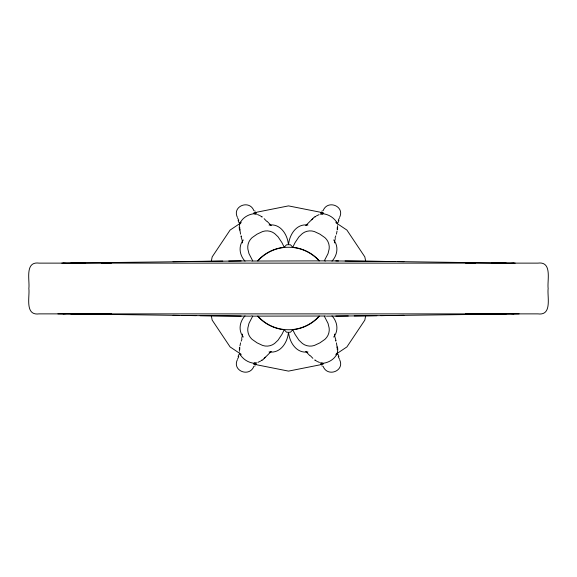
<?xml version="1.0" encoding="UTF-8"?>
<svg xmlns="http://www.w3.org/2000/svg" width="577" height="577" viewBox="0 0 577 577"><rect width="100%" height="100%" fill="white"/><g stroke="black" fill="none" stroke-linecap="round" stroke-linejoin="round"><path stroke-width="0.87" d="M239.39 351.306L239.405 347.534M337.595 229.466L337.61 225.694M239.542 223.616L239.57 222.549L240.292 222.066L240.544 222.78M337.458 353.384L337.43 354.451L336.708 354.934L336.456 354.22M242.47 336.47L242.542 334.083M334.458 242.917L334.53 240.53M239.736 227.288L239.751 229.711M337.264 349.712L337.249 347.289M239.751 347.289L239.751 349.511M337.249 229.711L337.249 227.489M288.644 243.819C289.769 234.089 296.874 223.263 307.938 225.08M288.356 333.181C287.231 342.911 280.126 353.737 269.062 351.92M239.967 345.926L240.573 342.846M337.033 231.074L336.427 234.154M211.305 261.28L212.177 256.888L230.086 230.086L241.251 222.621M365.695 315.72L364.823 320.112L346.914 346.914L335.749 354.379M239.635 353.023L239.57 354.451L240.292 354.934L240.544 354.213M337.365 223.977L337.43 222.549L336.708 222.066L336.456 222.787M241.669 338.382L242.448 335.634M334.552 241.366L335.331 238.618M238.106 356.557L238.712 354.66M338.894 220.443L338.288 222.34M237.407 359.659C231.839 370.795 249.437 377.755 253.866 366.345M339.593 217.341C345.161 206.205 327.563 199.245 323.134 210.655M241.186 341.166L241.958 339.088M335.042 237.912L335.814 235.834M257.659 260.84C264.367 253.18 274.118 248.276 284.23 247.266L286.48 244.814L288.5 244.684L290.519 244.814L292.77 247.266L295.042 242.672L298.936 236.83L302.42 233.505A12.946 12.939 30 0 1 314.35 231.536L319.889 234.132L324.909 237.637A12.946 12.939 30 0 1 329.164 248.947L328.024 253.628L324.288 260.869L251.233 261.035M319.341 316.16C312.633 323.82 302.882 328.724 292.77 329.734L290.519 332.186L288.5 332.316L286.48 332.186L284.23 329.734L281.958 334.328L278.064 340.17L274.58 343.495A12.946 12.939 30 0 1 262.65 345.464L257.111 342.868L252.091 339.363A12.946 12.939 30 0 1 247.836 328.053L248.975 323.372L252.712 316.131L325.587 316.016M237.652 358.872L238.777 356.687M338.223 220.313L339.348 218.128M243.299 239.96C238.128 246.372 239.585 255.38 245.009 261.143M333.701 337.04C338.872 330.628 337.415 321.62 331.991 315.857M245.009 315.857C239.585 321.62 238.128 330.628 243.299 337.04M331.991 261.143C337.415 255.38 338.872 246.372 333.701 239.96M322.269 214.038L323.12 212.985M254.731 362.962L253.88 364.015M258.027 260.833L259.34 259.34A41.241 41.241 0 0 1 317.66 259.34L318.973 260.833M318.973 316.167L317.66 317.66A41.241 41.241 0 0 1 259.34 317.66L258.027 316.167M321.815 211.305L322.24 210.836M254.76 366.164L255.185 365.695M306.293 225.052L314.249 217.118M270.707 351.948L262.751 359.882M315.258 216.591L314.797 217.039L315.597 216.361M261.742 360.409L262.203 359.961L261.403 360.639M240.573 234.154L239.772 229.127M311.602 219.83L312.878 218.661M264.122 358.339L265.398 357.17M337.228 347.873L336.427 342.846M253.353 213.339L254.803 212.365L256.484 213.259M254.652 213.67L256.888 212.177L288.5 205.888L320.112 212.177L322.348 213.67M322.348 363.33L320.112 364.823L288.5 371.112L256.888 364.823L254.652 363.33M323.647 363.661L322.197 364.635L320.516 363.741M305.673 225.492L307.029 224.648M269.971 352.352L271.327 351.508M320.516 213.259L322.19 212.365L323.639 213.331M256.484 363.741L254.81 364.635L253.361 363.669M316.246 216.022L319.103 214.615M260.754 360.978L257.897 362.385M320.588 214.341L322.211 214.117M254.789 362.883L256.412 362.659M66.838 313.556L63.131 313.881M510.162 263.444L513.869 263.119M254.875 213.678C246.862 214.024 237.89 220.609 239.405 229.466M322.125 363.322C330.138 362.976 339.11 356.391 337.595 347.534M250.555 260.854L61.826 263.126M380.921 315.633L519.105 313.874M403.914 315.359L354.22 315.929M173.086 261.641L222.78 261.071M228.716 261.035L241.208 260.912M326.445 316.146L348.284 315.965M376.846 315.691L335.792 316.088M70.726 263.126L85.396 262.997L75.464 263.047M506.274 313.874L491.611 314.003L501.536 313.953M80.737 263.04L72.32 263.083L83.672 263.119M496.263 313.96L504.68 313.917L493.328 313.881M465.625 263.119L475.441 263.083M493.328 263.119L504.68 263.083L491.604 262.997L515.174 263.126M83.672 313.881L72.32 313.917L85.389 314.003L57.895 313.874M101.559 313.917L111.375 313.881L39.092 313.874C24.4 315.893 29.946 296.282 28.85 288.5C29.946 280.718 24.4 261.107 39.092 263.126L537.908 263.126C552.6 261.107 547.054 280.718 548.15 288.5C547.054 296.282 552.6 315.893 537.908 313.874L465.625 313.881L475.441 313.917M80.124 313.881L496.876 313.881M496.191 263.083L506.274 263.126M101.559 263.083L111.375 263.119M70.726 313.874L80.809 313.917M326.445 260.854L395.086 261.525M181.914 315.475L250.555 316.146M397.935 261.59L501.536 263.047M75.464 313.953L179.065 315.41M345.06 260.984L403.914 261.641M200.154 315.691L241.208 316.088M173.086 315.359L196.079 315.633M324.288 260.869L325.305 260.905M252.712 316.131L251.154 315.879M335.792 260.912L338.511 260.963M269.062 225.08C280.249 223.256 287.332 234.284 288.356 244.107M307.938 351.92C296.751 353.744 289.668 342.716 288.644 332.893M63.131 263.119L66.838 263.444M513.869 313.881L510.162 313.556M292.77 247.266C302.882 248.276 312.633 253.18 319.341 260.84M284.23 329.734C274.118 328.724 264.367 323.82 257.659 316.16M322.125 213.678C327.794 213.952 333.412 217.197 336.492 221.965M254.875 363.322C249.206 363.048 243.588 359.803 240.508 355.035M256.412 214.341L254.789 214.117M320.588 362.659L322.211 362.883M257.493 214.55L259.578 215.437M319.507 362.45L317.422 361.563M325.414 260.934L325.846 261.121M260.213 215.762L262.182 217.046L261.742 216.591M316.787 361.238L314.818 359.954L315.258 360.409M269.971 224.648L271.327 225.492M305.673 351.508L307.029 352.352M335.749 222.621L346.914 230.086L364.823 256.888L365.695 261.28M241.251 354.379L230.086 346.914L212.177 320.112L211.305 315.72M264.122 218.661L266.531 221.171M312.878 358.339L310.469 355.829M270.707 225.052L267.05 221.258M306.293 351.948L309.95 355.742M254.76 210.836L255.185 211.305M321.815 365.695L322.24 366.164M324.288 316.131L328.024 323.372L329.164 328.053A12.946 12.939 -30 0 1 324.909 339.363L319.889 342.868L314.35 345.464A12.946 12.939 -30 0 1 302.42 343.495L298.936 340.17L295.042 334.328L292.77 329.734M252.712 260.869L248.975 253.628L247.836 248.947A12.946 12.939 -30 0 1 252.091 237.637L257.111 234.132L262.65 231.536A12.946 12.939 -30 0 1 274.58 233.505L278.064 236.83L281.958 242.672L284.23 247.266M253.866 210.655C249.437 199.245 231.839 206.205 237.407 217.341M323.134 366.345C327.563 377.755 345.161 370.795 339.593 359.659M338.223 356.687L339.348 358.872M237.652 218.128L238.777 220.313M335.562 340.401L335.814 341.166M241.186 235.834L241.438 236.599M338.288 354.66L338.894 356.557M238.712 222.34L238.106 220.443M336.009 340.697L334.552 335.634M240.991 236.303L242.448 241.366M337.22 346.936L337.415 347.707M239.585 229.293L239.78 230.064M334.458 334.083L334.53 336.47M242.47 240.53L242.542 242.917"/></g></svg>
